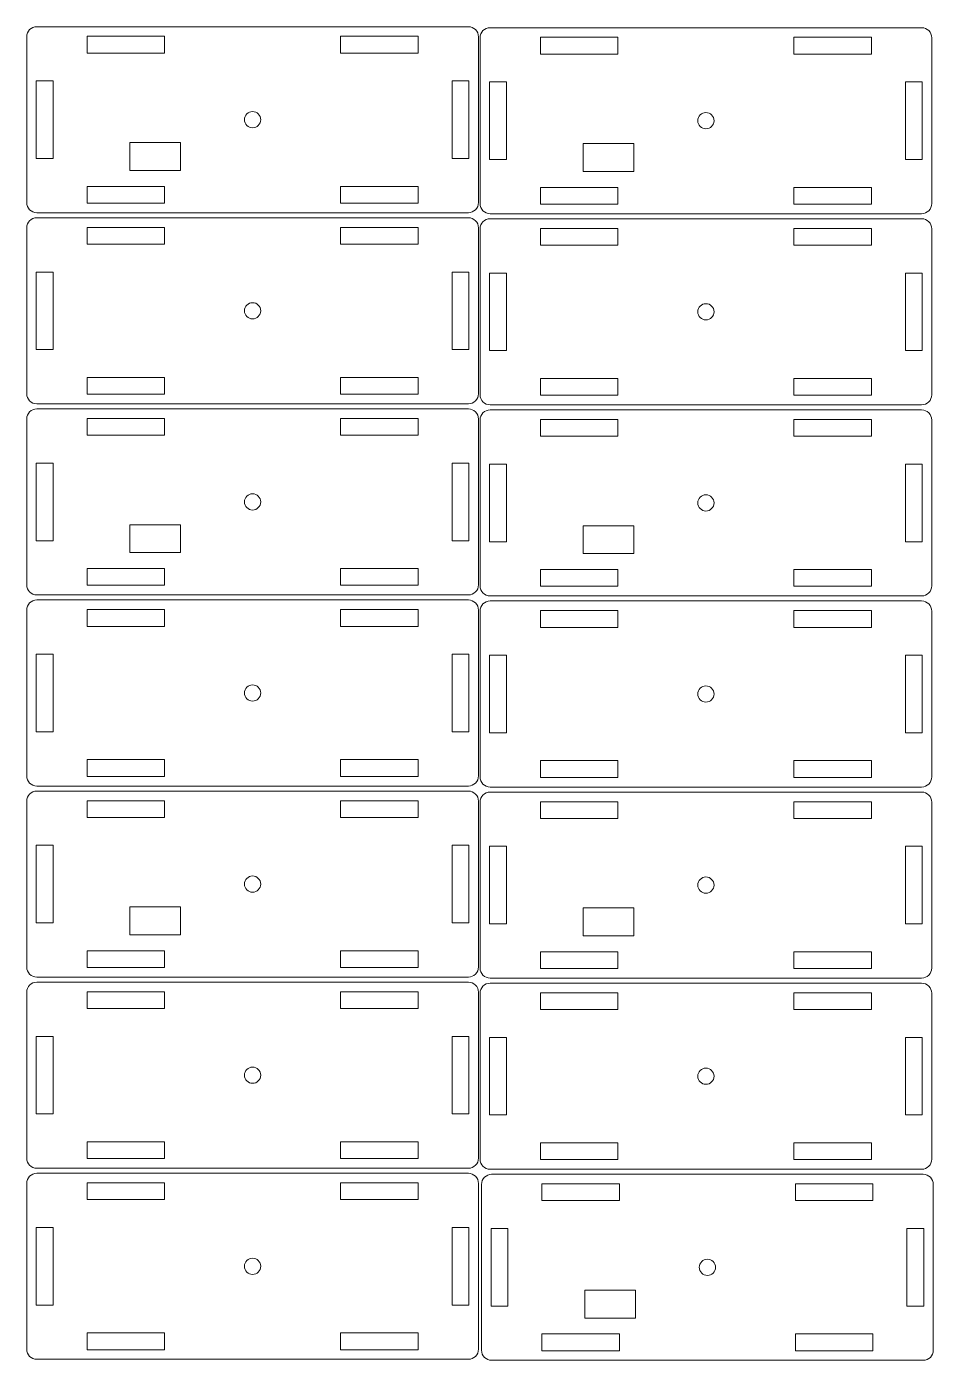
# Model space of a CAD drawing. Header units: centimetres. Extents: x -17.8 to 17.2, y -13.1 to 13.2.
# Drawn here: x -17.76 to 0.12, y -13.14 to 13.17 of the extents above; entities that cross this region are included whole.
import ezdxf

# ---------------------------------------------------------------- set-up
doc = ezdxf.new("R2010")
doc.units = ezdxf.units.CM
doc.header["$MEASUREMENT"] = 0
doc.layers.add('Layer 1', color=7, linetype='Continuous')

msp = doc.modelspace()

# ---------------------------------------------------------------- linework, layer by layer
at = {"layer": 'Layer 1', "color": 250, "lineweight": 9}
for points in [[(-16.56999, 12.64999), (-15.04001, 12.64999), (-15.04001, 12.97999), (-16.56999, 12.97999), (-16.56999, 12.64999)], [(-16.56999, 12.64999), (-15.04001, 12.64999), (-15.04001, 12.97999), (-16.56999, 12.97999), (-16.56999, 12.64999)], [(-11.5697, 12.64999), (-10.03972, 12.64999), (-10.03972, 12.97999), (-11.5697, 12.97999), (-11.5697, 12.64999)], [(-11.5697, 12.64999), (-10.03972, 12.64999), (-10.03972, 12.97999), (-11.5697, 12.97999), (-11.5697, 12.64999)], [(-7.62999, 12.62999), (-6.10001, 12.62999), (-6.10001, 12.95999), (-7.62999, 12.95999), (-7.62999, 12.62999)], [(-2.6297, 12.62999), (-1.09972, 12.62999), (-1.09972, 12.95999), (-2.6297, 12.95999), (-2.6297, 12.62999)], [(-17.57, 10.56999), (-17.24, 10.56999), (-17.24, 12.09999), (-17.57, 12.09999), (-17.57, 10.56999)], [(-17.57, 10.56999), (-17.24, 10.56999), (-17.24, 12.09999), (-17.57, 12.09999), (-17.57, 10.56999)], [(-9.37, 10.56999), (-9.04, 10.56999), (-9.04, 12.09999), (-9.37, 12.09999), (-9.37, 10.56999)], [(-9.37, 10.56999), (-9.04, 10.56999), (-9.04, 12.09999), (-9.37, 12.09999), (-9.37, 10.56999)], [(-8.63, 10.54999), (-8.3, 10.54999), (-8.3, 12.07999), (-8.63, 12.07999), (-8.63, 10.54999)], [(-0.43, 10.54999), (-0.1, 10.54999), (-0.1, 12.07999), (-0.43, 12.07999), (-0.43, 10.54999)], [(-15.7251, 10.33369), (-14.7251, 10.33369), (-14.7251, 10.88369), (-15.7251, 10.88369), (-15.7251, 10.33369)], [(-15.7251, 10.33369), (-14.7251, 10.33369), (-14.7251, 10.88369), (-15.7251, 10.88369), (-15.7251, 10.33369)], [(-6.7851, 10.31369), (-5.7851, 10.31369), (-5.7851, 10.86369), (-6.7851, 10.86369), (-6.7851, 10.31369)], [(-16.56999, 9.68999), (-15.04001, 9.68999), (-15.04001, 10.01999), (-16.56999, 10.01999), (-16.56999, 9.68999)], [(-16.56999, 9.68999), (-15.04001, 9.68999), (-15.04001, 10.01999), (-16.56999, 10.01999), (-16.56999, 9.68999)], [(-11.5697, 9.68999), (-10.03972, 9.68999), (-10.03972, 10.01999), (-11.5697, 10.01999), (-11.5697, 9.68999)], [(-11.5697, 9.68999), (-10.03972, 9.68999), (-10.03972, 10.01999), (-11.5697, 10.01999), (-11.5697, 9.68999)], [(-7.62999, 9.66999), (-6.10001, 9.66999), (-6.10001, 9.99999), (-7.62999, 9.99999), (-7.62999, 9.66999)], [(-2.6297, 9.66999), (-1.09972, 9.66999), (-1.09972, 9.99999), (-2.6297, 9.99999), (-2.6297, 9.66999)], [(-16.56999, 8.87999), (-15.04001, 8.87999), (-15.04001, 9.20999), (-16.56999, 9.20999), (-16.56999, 8.87999)], [(-16.56999, 8.87999), (-15.04001, 8.87999), (-15.04001, 9.20999), (-16.56999, 9.20999), (-16.56999, 8.87999)], [(-11.5697, 8.87999), (-10.03972, 8.87999), (-10.03972, 9.20999), (-11.5697, 9.20999), (-11.5697, 8.87999)], [(-11.5697, 8.87999), (-10.03972, 8.87999), (-10.03972, 9.20999), (-11.5697, 9.20999), (-11.5697, 8.87999)], [(-7.62999, 8.85999), (-6.10001, 8.85999), (-6.10001, 9.18999), (-7.62999, 9.18999), (-7.62999, 8.85999)], [(-2.6297, 8.85999), (-1.09972, 8.85999), (-1.09972, 9.18999), (-2.6297, 9.18999), (-2.6297, 8.85999)], [(-17.57, 6.79999), (-17.24, 6.79999), (-17.24, 8.32999), (-17.57, 8.32999), (-17.57, 6.79999)], [(-17.57, 6.79999), (-17.24, 6.79999), (-17.24, 8.32999), (-17.57, 8.32999), (-17.57, 6.79999)], [(-9.37, 6.79999), (-9.04, 6.79999), (-9.04, 8.32999), (-9.37, 8.32999), (-9.37, 6.79999)], [(-9.37, 6.79999), (-9.04, 6.79999), (-9.04, 8.32999), (-9.37, 8.32999), (-9.37, 6.79999)], [(-8.63, 6.77999), (-8.3, 6.77999), (-8.3, 8.30999), (-8.63, 8.30999), (-8.63, 6.77999)], [(-0.43, 6.77999), (-0.1, 6.77999), (-0.1, 8.30999), (-0.43, 8.30999), (-0.43, 6.77999)], [(-16.56999, 5.91999), (-15.04001, 5.91999), (-15.04001, 6.24999), (-16.56999, 6.24999), (-16.56999, 5.91999)], [(-16.56999, 5.91999), (-15.04001, 5.91999), (-15.04001, 6.24999), (-16.56999, 6.24999), (-16.56999, 5.91999)], [(-11.5697, 5.91999), (-10.03972, 5.91999), (-10.03972, 6.24999), (-11.5697, 6.24999), (-11.5697, 5.91999)], [(-11.5697, 5.91999), (-10.03972, 5.91999), (-10.03972, 6.24999), (-11.5697, 6.24999), (-11.5697, 5.91999)], [(-7.62999, 5.89999), (-6.10001, 5.89999), (-6.10001, 6.22999), (-7.62999, 6.22999), (-7.62999, 5.89999)], [(-2.6297, 5.89999), (-1.09972, 5.89999), (-1.09972, 6.22999), (-2.6297, 6.22999), (-2.6297, 5.89999)], [(-16.56999, 5.10999), (-15.04001, 5.10999), (-15.04001, 5.43999), (-16.56999, 5.43999), (-16.56999, 5.10999)], [(-16.56999, 5.10999), (-15.04001, 5.10999), (-15.04001, 5.43999), (-16.56999, 5.43999), (-16.56999, 5.10999)], [(-11.5697, 5.10999), (-10.03972, 5.10999), (-10.03972, 5.43999), (-11.5697, 5.43999), (-11.5697, 5.10999)], [(-11.5697, 5.10999), (-10.03972, 5.10999), (-10.03972, 5.43999), (-11.5697, 5.43999), (-11.5697, 5.10999)], [(-7.62999, 5.08999), (-6.10001, 5.08999), (-6.10001, 5.41999), (-7.62999, 5.41999), (-7.62999, 5.08999)], [(-2.6297, 5.08999), (-1.09972, 5.08999), (-1.09972, 5.41999), (-2.6297, 5.41999), (-2.6297, 5.08999)], [(-17.57, 3.02999), (-17.24, 3.02999), (-17.24, 4.55999), (-17.57, 4.55999), (-17.57, 3.02999)], [(-17.57, 3.02999), (-17.24, 3.02999), (-17.24, 4.55999), (-17.57, 4.55999), (-17.57, 3.02999)], [(-9.37, 3.02999), (-9.04, 3.02999), (-9.04, 4.55999), (-9.37, 4.55999), (-9.37, 3.02999)], [(-9.37, 3.02999), (-9.04, 3.02999), (-9.04, 4.55999), (-9.37, 4.55999), (-9.37, 3.02999)], [(-8.63, 3.00999), (-8.3, 3.00999), (-8.3, 4.53999), (-8.63, 4.53999), (-8.63, 3.00999)], [(-0.43, 3.00999), (-0.1, 3.00999), (-0.1, 4.53999), (-0.43, 4.53999), (-0.43, 3.00999)], [(-15.7251, 2.79369), (-14.7251, 2.79369), (-14.7251, 3.34369), (-15.7251, 3.34369), (-15.7251, 2.79369)], [(-15.7251, 2.79369), (-14.7251, 2.79369), (-14.7251, 3.34369), (-15.7251, 3.34369), (-15.7251, 2.79369)], [(-6.7851, 2.77369), (-5.7851, 2.77369), (-5.7851, 3.32369), (-6.7851, 3.32369), (-6.7851, 2.77369)], [(-16.56999, 2.14999), (-15.04001, 2.14999), (-15.04001, 2.47999), (-16.56999, 2.47999), (-16.56999, 2.14999)], [(-16.56999, 2.14999), (-15.04001, 2.14999), (-15.04001, 2.47999), (-16.56999, 2.47999), (-16.56999, 2.14999)], [(-11.5697, 2.14999), (-10.03972, 2.14999), (-10.03972, 2.47999), (-11.5697, 2.47999), (-11.5697, 2.14999)], [(-11.5697, 2.14999), (-10.03972, 2.14999), (-10.03972, 2.47999), (-11.5697, 2.47999), (-11.5697, 2.14999)], [(-7.62999, 2.12999), (-6.10001, 2.12999), (-6.10001, 2.45999), (-7.62999, 2.45999), (-7.62999, 2.12999)], [(-2.6297, 2.12999), (-1.09972, 2.12999), (-1.09972, 2.45999), (-2.6297, 2.45999), (-2.6297, 2.12999)], [(-16.56999, 1.33999), (-15.04001, 1.33999), (-15.04001, 1.66999), (-16.56999, 1.66999), (-16.56999, 1.33999)], [(-16.56999, 1.33999), (-15.04001, 1.33999), (-15.04001, 1.66999), (-16.56999, 1.66999), (-16.56999, 1.33999)], [(-11.5697, 1.33999), (-10.03972, 1.33999), (-10.03972, 1.66999), (-11.5697, 1.66999), (-11.5697, 1.33999)], [(-11.5697, 1.33999), (-10.03972, 1.33999), (-10.03972, 1.66999), (-11.5697, 1.66999), (-11.5697, 1.33999)], [(-7.62999, 1.31999), (-6.10001, 1.31999), (-6.10001, 1.64999), (-7.62999, 1.64999), (-7.62999, 1.31999)], [(-2.6297, 1.31999), (-1.09972, 1.31999), (-1.09972, 1.64999), (-2.6297, 1.64999), (-2.6297, 1.31999)], [(-17.57, -0.74001), (-17.24, -0.74001), (-17.24, 0.78999), (-17.57, 0.78999), (-17.57, -0.74001)], [(-17.57, -0.74001), (-17.24, -0.74001), (-17.24, 0.78999), (-17.57, 0.78999), (-17.57, -0.74001)], [(-9.37, -0.74001), (-9.04, -0.74001), (-9.04, 0.78999), (-9.37, 0.78999), (-9.37, -0.74001)], [(-9.37, -0.74001), (-9.04, -0.74001), (-9.04, 0.78999), (-9.37, 0.78999), (-9.37, -0.74001)], [(-8.63, -0.76001), (-8.3, -0.76001), (-8.3, 0.76999), (-8.63, 0.76999), (-8.63, -0.76001)], [(-0.43, -0.76001), (-0.1, -0.76001), (-0.1, 0.76999), (-0.43, 0.76999), (-0.43, -0.76001)], [(-16.56999, -1.62001), (-15.04001, -1.62001), (-15.04001, -1.29001), (-16.56999, -1.29001), (-16.56999, -1.62001)], [(-16.56999, -1.62001), (-15.04001, -1.62001), (-15.04001, -1.29001), (-16.56999, -1.29001), (-16.56999, -1.62001)], [(-11.5697, -1.62001), (-10.03972, -1.62001), (-10.03972, -1.29001), (-11.5697, -1.29001), (-11.5697, -1.62001)], [(-11.5697, -1.62001), (-10.03972, -1.62001), (-10.03972, -1.29001), (-11.5697, -1.29001), (-11.5697, -1.62001)], [(-7.62999, -1.64001), (-6.10001, -1.64001), (-6.10001, -1.31001), (-7.62999, -1.31001), (-7.62999, -1.64001)], [(-2.6297, -1.64001), (-1.09972, -1.64001), (-1.09972, -1.31001), (-2.6297, -1.31001), (-2.6297, -1.64001)], [(-16.56999, -2.43001), (-15.04001, -2.43001), (-15.04001, -2.10001), (-16.56999, -2.10001), (-16.56999, -2.43001)], [(-16.56999, -2.43001), (-15.04001, -2.43001), (-15.04001, -2.10001), (-16.56999, -2.10001), (-16.56999, -2.43001)], [(-11.5697, -2.43001), (-10.03972, -2.43001), (-10.03972, -2.10001), (-11.5697, -2.10001), (-11.5697, -2.43001)], [(-11.5697, -2.43001), (-10.03972, -2.43001), (-10.03972, -2.10001), (-11.5697, -2.10001), (-11.5697, -2.43001)], [(-7.62999, -2.45001), (-6.10001, -2.45001), (-6.10001, -2.12001), (-7.62999, -2.12001), (-7.62999, -2.45001)], [(-2.6297, -2.45001), (-1.09972, -2.45001), (-1.09972, -2.12001), (-2.6297, -2.12001), (-2.6297, -2.45001)], [(-17.57, -4.51001), (-17.24, -4.51001), (-17.24, -2.98001), (-17.57, -2.98001), (-17.57, -4.51001)], [(-17.57, -4.51001), (-17.24, -4.51001), (-17.24, -2.98001), (-17.57, -2.98001), (-17.57, -4.51001)], [(-9.37, -4.51001), (-9.04, -4.51001), (-9.04, -2.98001), (-9.37, -2.98001), (-9.37, -4.51001)], [(-9.37, -4.51001), (-9.04, -4.51001), (-9.04, -2.98001), (-9.37, -2.98001), (-9.37, -4.51001)], [(-8.63, -4.53001), (-8.3, -4.53001), (-8.3, -3.00001), (-8.63, -3.00001), (-8.63, -4.53001)], [(-0.43, -4.53001), (-0.1, -4.53001), (-0.1, -3.00001), (-0.43, -3.00001), (-0.43, -4.53001)], [(-15.7251, -4.74631), (-14.7251, -4.74631), (-14.7251, -4.19631), (-15.7251, -4.19631), (-15.7251, -4.74631)], [(-15.7251, -4.74631), (-14.7251, -4.74631), (-14.7251, -4.19631), (-15.7251, -4.19631), (-15.7251, -4.74631)], [(-6.7851, -4.76631), (-5.7851, -4.76631), (-5.7851, -4.21631), (-6.7851, -4.21631), (-6.7851, -4.76631)], [(-16.56999, -5.39001), (-15.04001, -5.39001), (-15.04001, -5.06001), (-16.56999, -5.06001), (-16.56999, -5.39001)], [(-16.56999, -5.39001), (-15.04001, -5.39001), (-15.04001, -5.06001), (-16.56999, -5.06001), (-16.56999, -5.39001)], [(-11.5697, -5.39001), (-10.03972, -5.39001), (-10.03972, -5.06001), (-11.5697, -5.06001), (-11.5697, -5.39001)], [(-11.5697, -5.39001), (-10.03972, -5.39001), (-10.03972, -5.06001), (-11.5697, -5.06001), (-11.5697, -5.39001)], [(-7.62999, -5.41001), (-6.10001, -5.41001), (-6.10001, -5.08001), (-7.62999, -5.08001), (-7.62999, -5.41001)], [(-2.6297, -5.41001), (-1.09972, -5.41001), (-1.09972, -5.08001), (-2.6297, -5.08001), (-2.6297, -5.41001)], [(-16.56999, -6.20001), (-15.04001, -6.20001), (-15.04001, -5.87001), (-16.56999, -5.87001), (-16.56999, -6.20001)], [(-16.56999, -6.20001), (-15.04001, -6.20001), (-15.04001, -5.87001), (-16.56999, -5.87001), (-16.56999, -6.20001)], [(-11.5697, -6.20001), (-10.03972, -6.20001), (-10.03972, -5.87001), (-11.5697, -5.87001), (-11.5697, -6.20001)], [(-11.5697, -6.20001), (-10.03972, -6.20001), (-10.03972, -5.87001), (-11.5697, -5.87001), (-11.5697, -6.20001)], [(-7.62999, -6.22001), (-6.10001, -6.22001), (-6.10001, -5.89001), (-7.62999, -5.89001), (-7.62999, -6.22001)], [(-2.6297, -6.22001), (-1.09972, -6.22001), (-1.09972, -5.89001), (-2.6297, -5.89001), (-2.6297, -6.22001)], [(-17.57, -8.28001), (-17.24, -8.28001), (-17.24, -6.75001), (-17.57, -6.75001), (-17.57, -8.28001)], [(-17.57, -8.28001), (-17.24, -8.28001), (-17.24, -6.75001), (-17.57, -6.75001), (-17.57, -8.28001)], [(-9.37, -8.28001), (-9.04, -8.28001), (-9.04, -6.75001), (-9.37, -6.75001), (-9.37, -8.28001)], [(-9.37, -8.28001), (-9.04, -8.28001), (-9.04, -6.75001), (-9.37, -6.75001), (-9.37, -8.28001)], [(-8.63, -8.30001), (-8.3, -8.30001), (-8.3, -6.77001), (-8.63, -6.77001), (-8.63, -8.30001)], [(-0.43, -8.30001), (-0.1, -8.30001), (-0.1, -6.77001), (-0.43, -6.77001), (-0.43, -8.30001)], [(-16.56999, -9.16001), (-15.04001, -9.16001), (-15.04001, -8.83001), (-16.56999, -8.83001), (-16.56999, -9.16001)], [(-16.56999, -9.16001), (-15.04001, -9.16001), (-15.04001, -8.83001), (-16.56999, -8.83001), (-16.56999, -9.16001)], [(-11.5697, -9.16001), (-10.03972, -9.16001), (-10.03972, -8.83001), (-11.5697, -8.83001), (-11.5697, -9.16001)], [(-11.5697, -9.16001), (-10.03972, -9.16001), (-10.03972, -8.83001), (-11.5697, -8.83001), (-11.5697, -9.16001)], [(-7.62999, -9.18001), (-6.10001, -9.18001), (-6.10001, -8.85001), (-7.62999, -8.85001), (-7.62999, -9.18001)], [(-2.6297, -9.18001), (-1.09972, -9.18001), (-1.09972, -8.85001), (-2.6297, -8.85001), (-2.6297, -9.18001)], [(-16.56999, -9.97001), (-15.04001, -9.97001), (-15.04001, -9.64001), (-16.56999, -9.64001), (-16.56999, -9.97001)], [(-11.5697, -9.97001), (-10.03972, -9.97001), (-10.03972, -9.64001), (-11.5697, -9.64001), (-11.5697, -9.97001)], [(-7.59999, -9.99001), (-6.07001, -9.99001), (-6.07001, -9.66001), (-7.59999, -9.66001), (-7.59999, -9.99001)], [(-2.5997, -9.99001), (-1.06972, -9.99001), (-1.06972, -9.66001), (-2.5997, -9.66001), (-2.5997, -9.99001)], [(-17.57, -12.05001), (-17.24, -12.05001), (-17.24, -10.52001), (-17.57, -10.52001), (-17.57, -12.05001)], [(-9.37, -12.05001), (-9.04, -12.05001), (-9.04, -10.52001), (-9.37, -10.52001), (-9.37, -12.05001)], [(-8.6, -12.07001), (-8.27, -12.07001), (-8.27, -10.54001), (-8.6, -10.54001), (-8.6, -12.07001)], [(-0.4, -12.07001), (-0.07, -12.07001), (-0.07, -10.54001), (-0.4, -10.54001), (-0.4, -12.07001)], [(-6.7551, -12.30631), (-5.7551, -12.30631), (-5.7551, -11.75631), (-6.7551, -11.75631), (-6.7551, -12.30631)], [(-16.56999, -12.93001), (-15.04001, -12.93001), (-15.04001, -12.60001), (-16.56999, -12.60001), (-16.56999, -12.93001)], [(-11.5697, -12.93001), (-10.03972, -12.93001), (-10.03972, -12.60001), (-11.5697, -12.60001), (-11.5697, -12.93001)], [(-7.59999, -12.95001), (-6.07001, -12.95001), (-6.07001, -12.62001), (-7.59999, -12.62001), (-7.59999, -12.95001)], [(-2.5997, -12.95001), (-1.06972, -12.95001), (-1.06972, -12.62001), (-2.5997, -12.62001), (-2.5997, -12.95001)]]:
    msp.add_lwpolyline(points, close=True, dxfattribs=at)
for centre in [(-13.305, 11.33499), (-13.305, 11.33499), (-4.365, 11.31499), (-13.305, 7.56499), (-13.305, 7.56499), (-4.365, 7.54499), (-13.305, 3.79499), (-13.305, 3.79499), (-4.365, 3.77499), (-13.305, 0.02499), (-13.305, 0.02499), (-4.365, 0.00499), (-13.305, -3.74501), (-13.305, -3.74501), (-4.365, -3.76501), (-13.305, -7.51501), (-13.305, -7.51501), (-4.365, -7.53501), (-13.305, -11.28501), (-4.335, -11.30501)]:
    msp.add_ellipse(centre, major_axis=(0, 0.16), ratio=1, dxfattribs=at)
for points in [[(-17.56, 13.17), (-17.56, 13.17), (-9.05, 13.17), (-9.05, 13.17), (-9.05, 13.17), (-8.93999, 13.17), (-8.85, 13.08), (-8.85, 12.97001), (-8.85, 12.97001), (-8.85, 12.97001), (-8.85, 9.69999), (-8.85, 9.69999), (-8.85, 9.69999), (-8.85, 9.59), (-8.93999, 9.5), (-9.05, 9.5), (-9.05, 9.5), (-9.05, 9.5), (-17.56, 9.5), (-17.56, 9.5), (-17.56, 9.5), (-17.67001, 9.5), (-17.76, 9.59), (-17.76, 9.69999), (-17.76, 9.69999), (-17.76, 9.69999), (-17.76, 12.97001), (-17.76, 12.97001), (-17.76, 12.97001), (-17.76, 13.08), (-17.67001, 13.17), (-17.56, 13.17)], [(-17.56, 13.17), (-17.56, 13.17), (-9.05, 13.17), (-9.05, 13.17), (-9.05, 13.17), (-8.93999, 13.17), (-8.85, 13.08), (-8.85, 12.97001), (-8.85, 12.97001), (-8.85, 12.97001), (-8.85, 9.69999), (-8.85, 9.69999), (-8.85, 9.69999), (-8.85, 9.59), (-8.93999, 9.5), (-9.05, 9.5), (-9.05, 9.5), (-9.05, 9.5), (-17.56, 9.5), (-17.56, 9.5), (-17.56, 9.5), (-17.67001, 9.5), (-17.76, 9.59), (-17.76, 9.69999), (-17.76, 9.69999), (-17.76, 9.69999), (-17.76, 12.97001), (-17.76, 12.97001), (-17.76, 12.97001), (-17.76, 13.08), (-17.67001, 13.17), (-17.56, 13.17)], [(-8.62, 13.15), (-8.62, 13.15), (-0.11, 13.15), (-0.11, 13.15), (-0.11, 13.15), (0.00001, 13.15), (0.09, 13.06), (0.09, 12.95001), (0.09, 12.95001), (0.09, 12.95001), (0.09, 9.67999), (0.09, 9.67999), (0.09, 9.67999), (0.09, 9.57), (0.00001, 9.48), (-0.11, 9.48), (-0.11, 9.48), (-0.11, 9.48), (-8.62, 9.48), (-8.62, 9.48), (-8.62, 9.48), (-8.73001, 9.48), (-8.82, 9.57), (-8.82, 9.67999), (-8.82, 9.67999), (-8.82, 9.67999), (-8.82, 12.95001), (-8.82, 12.95001), (-8.82, 12.95001), (-8.82, 13.06), (-8.73001, 13.15), (-8.62, 13.15)], [(-17.56, 9.4), (-17.56, 9.4), (-9.05, 9.4), (-9.05, 9.4), (-9.05, 9.4), (-8.93999, 9.4), (-8.85, 9.31), (-8.85, 9.20001), (-8.85, 9.20001), (-8.85, 9.20001), (-8.85, 5.92999), (-8.85, 5.92999), (-8.85, 5.92999), (-8.85, 5.82), (-8.93999, 5.73), (-9.05, 5.73), (-9.05, 5.73), (-9.05, 5.73), (-17.56, 5.73), (-17.56, 5.73), (-17.56, 5.73), (-17.67001, 5.73), (-17.76, 5.82), (-17.76, 5.92999), (-17.76, 5.92999), (-17.76, 5.92999), (-17.76, 9.20001), (-17.76, 9.20001), (-17.76, 9.20001), (-17.76, 9.31), (-17.67001, 9.4), (-17.56, 9.4)], [(-17.56, 9.4), (-17.56, 9.4), (-9.05, 9.4), (-9.05, 9.4), (-9.05, 9.4), (-8.93999, 9.4), (-8.85, 9.31), (-8.85, 9.20001), (-8.85, 9.20001), (-8.85, 9.20001), (-8.85, 5.92999), (-8.85, 5.92999), (-8.85, 5.92999), (-8.85, 5.82), (-8.93999, 5.73), (-9.05, 5.73), (-9.05, 5.73), (-9.05, 5.73), (-17.56, 5.73), (-17.56, 5.73), (-17.56, 5.73), (-17.67001, 5.73), (-17.76, 5.82), (-17.76, 5.92999), (-17.76, 5.92999), (-17.76, 5.92999), (-17.76, 9.20001), (-17.76, 9.20001), (-17.76, 9.20001), (-17.76, 9.31), (-17.67001, 9.4), (-17.56, 9.4)], [(-8.62, 9.38), (-8.62, 9.38), (-0.11, 9.38), (-0.11, 9.38), (-0.11, 9.38), (0.00001, 9.38), (0.09, 9.29), (0.09, 9.18001), (0.09, 9.18001), (0.09, 9.18001), (0.09, 5.90999), (0.09, 5.90999), (0.09, 5.90999), (0.09, 5.8), (0.00001, 5.71), (-0.11, 5.71), (-0.11, 5.71), (-0.11, 5.71), (-8.62, 5.71), (-8.62, 5.71), (-8.62, 5.71), (-8.73001, 5.71), (-8.82, 5.8), (-8.82, 5.90999), (-8.82, 5.90999), (-8.82, 5.90999), (-8.82, 9.18001), (-8.82, 9.18001), (-8.82, 9.18001), (-8.82, 9.29), (-8.73001, 9.38), (-8.62, 9.38)], [(-17.56, 5.63), (-17.56, 5.63), (-9.05, 5.63), (-9.05, 5.63), (-9.05, 5.63), (-8.93999, 5.63), (-8.85, 5.54), (-8.85, 5.43001), (-8.85, 5.43001), (-8.85, 5.43001), (-8.85, 2.15999), (-8.85, 2.15999), (-8.85, 2.15999), (-8.85, 2.05), (-8.93999, 1.96), (-9.05, 1.96), (-9.05, 1.96), (-9.05, 1.96), (-17.56, 1.96), (-17.56, 1.96), (-17.56, 1.96), (-17.67001, 1.96), (-17.76, 2.05), (-17.76, 2.15999), (-17.76, 2.15999), (-17.76, 2.15999), (-17.76, 5.43001), (-17.76, 5.43001), (-17.76, 5.43001), (-17.76, 5.54), (-17.67001, 5.63), (-17.56, 5.63)], [(-17.56, 5.63), (-17.56, 5.63), (-9.05, 5.63), (-9.05, 5.63), (-9.05, 5.63), (-8.93999, 5.63), (-8.85, 5.54), (-8.85, 5.43001), (-8.85, 5.43001), (-8.85, 5.43001), (-8.85, 2.15999), (-8.85, 2.15999), (-8.85, 2.15999), (-8.85, 2.05), (-8.93999, 1.96), (-9.05, 1.96), (-9.05, 1.96), (-9.05, 1.96), (-17.56, 1.96), (-17.56, 1.96), (-17.56, 1.96), (-17.67001, 1.96), (-17.76, 2.05), (-17.76, 2.15999), (-17.76, 2.15999), (-17.76, 2.15999), (-17.76, 5.43001), (-17.76, 5.43001), (-17.76, 5.43001), (-17.76, 5.54), (-17.67001, 5.63), (-17.56, 5.63)], [(-8.62, 5.61), (-8.62, 5.61), (-0.11, 5.61), (-0.11, 5.61), (-0.11, 5.61), (0.00001, 5.61), (0.09, 5.52), (0.09, 5.41001), (0.09, 5.41001), (0.09, 5.41001), (0.09, 2.13999), (0.09, 2.13999), (0.09, 2.13999), (0.09, 2.03), (0.00001, 1.94), (-0.11, 1.94), (-0.11, 1.94), (-0.11, 1.94), (-8.62, 1.94), (-8.62, 1.94), (-8.62, 1.94), (-8.73001, 1.94), (-8.82, 2.03), (-8.82, 2.13999), (-8.82, 2.13999), (-8.82, 2.13999), (-8.82, 5.41001), (-8.82, 5.41001), (-8.82, 5.41001), (-8.82, 5.52), (-8.73001, 5.61), (-8.62, 5.61)], [(-17.56, 1.86), (-17.56, 1.86), (-9.05, 1.86), (-9.05, 1.86), (-9.05, 1.86), (-8.93999, 1.86), (-8.85, 1.77), (-8.85, 1.66001), (-8.85, 1.66001), (-8.85, 1.66001), (-8.85, -1.61001), (-8.85, -1.61001), (-8.85, -1.61001), (-8.85, -1.72), (-8.93999, -1.81), (-9.05, -1.81), (-9.05, -1.81), (-9.05, -1.81), (-17.56, -1.81), (-17.56, -1.81), (-17.56, -1.81), (-17.67001, -1.81), (-17.76, -1.72), (-17.76, -1.61001), (-17.76, -1.61001), (-17.76, -1.61001), (-17.76, 1.66001), (-17.76, 1.66001), (-17.76, 1.66001), (-17.76, 1.77), (-17.67001, 1.86), (-17.56, 1.86)], [(-17.56, 1.86), (-17.56, 1.86), (-9.05, 1.86), (-9.05, 1.86), (-9.05, 1.86), (-8.93999, 1.86), (-8.85, 1.77), (-8.85, 1.66001), (-8.85, 1.66001), (-8.85, 1.66001), (-8.85, -1.61001), (-8.85, -1.61001), (-8.85, -1.61001), (-8.85, -1.72), (-8.93999, -1.81), (-9.05, -1.81), (-9.05, -1.81), (-9.05, -1.81), (-17.56, -1.81), (-17.56, -1.81), (-17.56, -1.81), (-17.67001, -1.81), (-17.76, -1.72), (-17.76, -1.61001), (-17.76, -1.61001), (-17.76, -1.61001), (-17.76, 1.66001), (-17.76, 1.66001), (-17.76, 1.66001), (-17.76, 1.77), (-17.67001, 1.86), (-17.56, 1.86)], [(-8.62, 1.84), (-8.62, 1.84), (-0.11, 1.84), (-0.11, 1.84), (-0.11, 1.84), (0.00001, 1.84), (0.09, 1.75), (0.09, 1.64001), (0.09, 1.64001), (0.09, 1.64001), (0.09, -1.63001), (0.09, -1.63001), (0.09, -1.63001), (0.09, -1.74), (0.00001, -1.83), (-0.11, -1.83), (-0.11, -1.83), (-0.11, -1.83), (-8.62, -1.83), (-8.62, -1.83), (-8.62, -1.83), (-8.73001, -1.83), (-8.82, -1.74), (-8.82, -1.63001), (-8.82, -1.63001), (-8.82, -1.63001), (-8.82, 1.64001), (-8.82, 1.64001), (-8.82, 1.64001), (-8.82, 1.75), (-8.73001, 1.84), (-8.62, 1.84)], [(-17.56, -1.91), (-17.56, -1.91), (-9.05, -1.91), (-9.05, -1.91), (-9.05, -1.91), (-8.93999, -1.91), (-8.85, -2), (-8.85, -2.10999), (-8.85, -2.10999), (-8.85, -2.10999), (-8.85, -5.38001), (-8.85, -5.38001), (-8.85, -5.38001), (-8.85, -5.49), (-8.93999, -5.58), (-9.05, -5.58), (-9.05, -5.58), (-9.05, -5.58), (-17.56, -5.58), (-17.56, -5.58), (-17.56, -5.58), (-17.67001, -5.58), (-17.76, -5.49), (-17.76, -5.38001), (-17.76, -5.38001), (-17.76, -5.38001), (-17.76, -2.10999), (-17.76, -2.10999), (-17.76, -2.10999), (-17.76, -2), (-17.67001, -1.91), (-17.56, -1.91)], [(-17.56, -1.91), (-17.56, -1.91), (-9.05, -1.91), (-9.05, -1.91), (-9.05, -1.91), (-8.93999, -1.91), (-8.85, -2), (-8.85, -2.10999), (-8.85, -2.10999), (-8.85, -2.10999), (-8.85, -5.38001), (-8.85, -5.38001), (-8.85, -5.38001), (-8.85, -5.49), (-8.93999, -5.58), (-9.05, -5.58), (-9.05, -5.58), (-9.05, -5.58), (-17.56, -5.58), (-17.56, -5.58), (-17.56, -5.58), (-17.67001, -5.58), (-17.76, -5.49), (-17.76, -5.38001), (-17.76, -5.38001), (-17.76, -5.38001), (-17.76, -2.10999), (-17.76, -2.10999), (-17.76, -2.10999), (-17.76, -2), (-17.67001, -1.91), (-17.56, -1.91)], [(-8.62, -1.93), (-8.62, -1.93), (-0.11, -1.93), (-0.11, -1.93), (-0.11, -1.93), (0.00001, -1.93), (0.09, -2.02), (0.09, -2.12999), (0.09, -2.12999), (0.09, -2.12999), (0.09, -5.40001), (0.09, -5.40001), (0.09, -5.40001), (0.09, -5.51), (0.00001, -5.6), (-0.11, -5.6), (-0.11, -5.6), (-0.11, -5.6), (-8.62, -5.6), (-8.62, -5.6), (-8.62, -5.6), (-8.73001, -5.6), (-8.82, -5.51), (-8.82, -5.40001), (-8.82, -5.40001), (-8.82, -5.40001), (-8.82, -2.12999), (-8.82, -2.12999), (-8.82, -2.12999), (-8.82, -2.02), (-8.73001, -1.93), (-8.62, -1.93)], [(-17.56, -5.68), (-17.56, -5.68), (-9.05, -5.68), (-9.05, -5.68), (-9.05, -5.68), (-8.93999, -5.68), (-8.85, -5.77), (-8.85, -5.87999), (-8.85, -5.87999), (-8.85, -5.87999), (-8.85, -9.15001), (-8.85, -9.15001), (-8.85, -9.15001), (-8.85, -9.26), (-8.93999, -9.35), (-9.05, -9.35), (-9.05, -9.35), (-9.05, -9.35), (-17.56, -9.35), (-17.56, -9.35), (-17.56, -9.35), (-17.67001, -9.35), (-17.76, -9.26), (-17.76, -9.15001), (-17.76, -9.15001), (-17.76, -9.15001), (-17.76, -5.87999), (-17.76, -5.87999), (-17.76, -5.87999), (-17.76, -5.77), (-17.67001, -5.68), (-17.56, -5.68)], [(-17.56, -5.68), (-17.56, -5.68), (-9.05, -5.68), (-9.05, -5.68), (-9.05, -5.68), (-8.93999, -5.68), (-8.85, -5.77), (-8.85, -5.87999), (-8.85, -5.87999), (-8.85, -5.87999), (-8.85, -9.15001), (-8.85, -9.15001), (-8.85, -9.15001), (-8.85, -9.26), (-8.93999, -9.35), (-9.05, -9.35), (-9.05, -9.35), (-9.05, -9.35), (-17.56, -9.35), (-17.56, -9.35), (-17.56, -9.35), (-17.67001, -9.35), (-17.76, -9.26), (-17.76, -9.15001), (-17.76, -9.15001), (-17.76, -9.15001), (-17.76, -5.87999), (-17.76, -5.87999), (-17.76, -5.87999), (-17.76, -5.77), (-17.67001, -5.68), (-17.56, -5.68)], [(-8.62, -5.7), (-8.62, -5.7), (-0.11, -5.7), (-0.11, -5.7), (-0.11, -5.7), (0.00001, -5.7), (0.09, -5.79), (0.09, -5.89999), (0.09, -5.89999), (0.09, -5.89999), (0.09, -9.17001), (0.09, -9.17001), (0.09, -9.17001), (0.09, -9.28), (0.00001, -9.37), (-0.11, -9.37), (-0.11, -9.37), (-0.11, -9.37), (-8.62, -9.37), (-8.62, -9.37), (-8.62, -9.37), (-8.73001, -9.37), (-8.82, -9.28), (-8.82, -9.17001), (-8.82, -9.17001), (-8.82, -9.17001), (-8.82, -5.89999), (-8.82, -5.89999), (-8.82, -5.89999), (-8.82, -5.79), (-8.73001, -5.7), (-8.62, -5.7)], [(-17.56, -9.45), (-17.56, -9.45), (-9.05, -9.45), (-9.05, -9.45), (-9.05, -9.45), (-8.93999, -9.45), (-8.85, -9.54), (-8.85, -9.64999), (-8.85, -9.64999), (-8.85, -9.64999), (-8.85, -12.92001), (-8.85, -12.92001), (-8.85, -12.92001), (-8.85, -13.03), (-8.93999, -13.12), (-9.05, -13.12), (-9.05, -13.12), (-9.05, -13.12), (-17.56, -13.12), (-17.56, -13.12), (-17.56, -13.12), (-17.67001, -13.12), (-17.76, -13.03), (-17.76, -12.92001), (-17.76, -12.92001), (-17.76, -12.92001), (-17.76, -9.64999), (-17.76, -9.64999), (-17.76, -9.64999), (-17.76, -9.54), (-17.67001, -9.45), (-17.56, -9.45)], [(-8.59, -9.47), (-8.59, -9.47), (-0.08, -9.47), (-0.08, -9.47), (-0.08, -9.47), (0.03001, -9.47), (0.12, -9.56), (0.12, -9.66999), (0.12, -9.66999), (0.12, -9.66999), (0.12, -12.94001), (0.12, -12.94001), (0.12, -12.94001), (0.12, -13.05), (0.03001, -13.14), (-0.08, -13.14), (-0.08, -13.14), (-0.08, -13.14), (-8.59, -13.14), (-8.59, -13.14), (-8.59, -13.14), (-8.70001, -13.14), (-8.79, -13.05), (-8.79, -12.94001), (-8.79, -12.94001), (-8.79, -12.94001), (-8.79, -9.66999), (-8.79, -9.66999), (-8.79, -9.66999), (-8.79, -9.56), (-8.70001, -9.47), (-8.59, -9.47)]]:
    msp.add_open_spline(points, degree=3, knots=[0, 0, 0, 0, 0.11111111, 0.11111111, 0.11111111, 0.11111111, 0.22222222, 0.22222222, 0.22222222, 0.22222222, 0.33333333, 0.33333333, 0.33333333, 0.33333333, 0.44444444, 0.44444444, 0.44444444, 0.44444444, 0.55555556, 0.55555556, 0.55555556, 0.55555556, 0.66666667, 0.66666667, 0.66666667, 0.66666667, 0.77777778, 0.77777778, 0.77777778, 0.77777778, 1, 1, 1, 1], dxfattribs=at)

doc.saveas('drawing.dxf')
